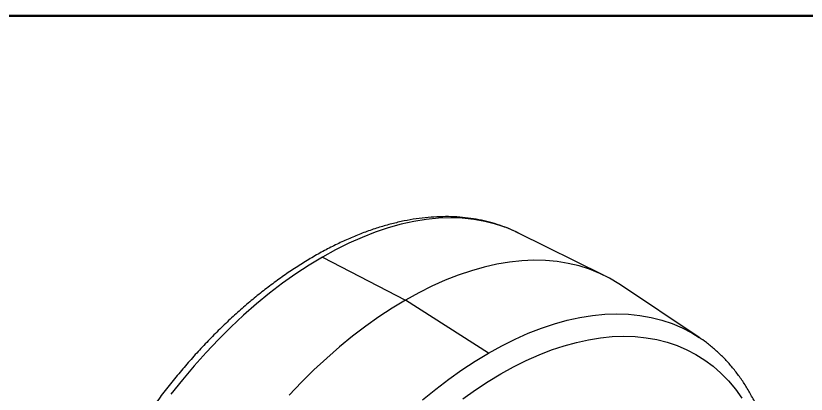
# Model space of a CAD drawing. Header units: inches. Extents: x 0 to 10.9, y 0 to 8.4.
# Drawn here: x 6.178 to 8.093, y 7.084 to 8 of the extents above; entities that cross this region are included whole.
import ezdxf

# ---------------------------------------------------------------- set-up
doc = ezdxf.new("R2010")
doc.units = ezdxf.units.IN
doc.header["$MEASUREMENT"] = 0

msp = doc.modelspace()

# ---------------------------------------------------------------- linework, layer by layer
at = {"color": 7, "linetype": 'Continuous', "lineweight": 50}
msp.add_line((0.5, 8), (10.5, 8), dxfattribs=at)
at = {"color": 7, "linetype": 'Continuous', "lineweight": 25}
for p, q in [((7.6031, 7.3716), (7.3946, 7.4747)), ((6.9207, 7.416), (7.122, 7.312)), ((7.8336, 7.2213), (7.6401, 7.3502)), ((7.3232, 7.1836), (7.122, 7.312))]:
    msp.add_line(p, q, dxfattribs=at)
at = {"color": 7, "linetype": 'Continuous', "lineweight": 25, "flags": 128}
for points in [[(7.3951, 7.4745), (7.39, 7.4769), (7.3657, 7.4873), (7.3405, 7.4958), (7.3144, 7.5024), (7.2874, 7.5072), (7.2597, 7.51), (7.2312, 7.5109), (7.2021, 7.5099), (7.1724, 7.5069), (7.1421, 7.5021), (7.1114, 7.4953), (7.0802, 7.4867), (7.0487, 7.4762), (7.017, 7.4638), (6.985, 7.4496), (6.9529, 7.4337), (6.9207, 7.416)], [(6.9207, 7.416), (6.8886, 7.3965), (6.8565, 7.3754), (6.8245, 7.3527), (6.7927, 7.3284), (6.7613, 7.3025), (6.7301, 7.2752), (6.6994, 7.2465), (6.6691, 7.2164), (6.6394, 7.185), (6.6103, 7.1524), (6.5818, 7.1186), (6.554, 7.0838)], [(7.6401, 7.3502), (7.6388, 7.3511), (7.6162, 7.3647), (7.5927, 7.3765), (7.5682, 7.3864), (7.5428, 7.3946), (7.5165, 7.4008), (7.4894, 7.4052), (7.4615, 7.4077), (7.4329, 7.4083), (7.4037, 7.407), (7.3739, 7.4038), (7.3435, 7.3988), (7.3127, 7.3918), (7.2816, 7.383), (7.25, 7.3724), (7.2183, 7.36), (7.1863, 7.3457), (7.1542, 7.3297), (7.122, 7.312)], [(7.122, 7.312), (7.0898, 7.2925), (7.0577, 7.2715), (7.0257, 7.2488), (6.9939, 7.2245), (6.9624, 7.1988), (6.9312, 7.1716), (6.9004, 7.1429), (6.8701, 7.113), (6.8403, 7.0817)], [(7.3232, 7.1836), (7.3554, 7.2013), (7.3875, 7.2173), (7.4194, 7.2315), (7.4512, 7.2438), (7.4827, 7.2543), (7.5138, 7.263), (7.5446, 7.2697), (7.5748, 7.2746), (7.6046, 7.2775), (7.6337, 7.2785), (7.6622, 7.2776), (7.6899, 7.2748), (7.7169, 7.2701), (7.743, 7.2635), (7.7682, 7.255), (7.7925, 7.2446), (7.8157, 7.2324), (7.8332, 7.2215)], [(7.2609, 7.0728), (7.2915, 7.0946), (7.3223, 7.1148), (7.3532, 7.1335), (7.384, 7.1505), (7.4148, 7.1658), (7.4455, 7.1794), (7.4759, 7.1912), (7.5061, 7.2013), (7.536, 7.2096), (7.5655, 7.216), (7.5945, 7.2207), (7.623, 7.2235), (7.651, 7.2245), (7.6783, 7.2236), (7.7049, 7.2209), (7.7308, 7.2164), (7.7558, 7.2101), (7.78, 7.2019), (7.8033, 7.1919), (7.8256, 7.1802), (7.8469, 7.1667), (7.8672, 7.1516), (7.8863, 7.1347), (7.9044, 7.1162), (7.9212, 7.096), (7.9369, 7.0743)], [(7.1637, 7.0702), (7.1952, 7.096), (7.227, 7.1204), (7.2589, 7.1431), (7.291, 7.1642), (7.3232, 7.1836)]]:
    msp.add_lwpolyline(points, dxfattribs=at)
at = {"color": 7, "linetype": 'Continuous', "lineweight": 25}
for points, knots in [([(7.395, 7.4743), (7.392, 7.4758), (7.3814, 7.4813), (7.3624, 7.489), (7.338, 7.4973), (7.3128, 7.504), (7.2869, 7.509), (7.2603, 7.5123), (7.2331, 7.514), (7.2052, 7.5139), (7.1769, 7.5122), (7.148, 7.5088), (7.1187, 7.5037), (7.089, 7.4968), (7.0591, 7.4883), (7.0288, 7.4782), (6.9984, 7.4664), (6.9679, 7.453), (6.9373, 7.438), (6.9067, 7.4214), (6.8762, 7.4034), (6.8458, 7.3838), (6.8155, 7.3629), (6.7855, 7.3405), (6.7557, 7.3169), (6.7263, 7.2919), (6.6973, 7.2657), (6.6687, 7.2382), (6.6405, 7.2097), (6.6129, 7.18), (6.5859, 7.1493), (6.5595, 7.1177), (6.5337, 7.0851), (6.5087, 7.0516), (6.4844, 7.0174), (6.461, 6.9824), (6.4383, 6.9467), (6.4166, 6.9105), (6.3957, 6.8737), (6.3759, 6.8364), (6.357, 6.7987), (6.3391, 6.7606), (6.3223, 6.7223), (6.3066, 6.6838), (6.292, 6.6451), (6.2786, 6.6063), (6.2664, 6.5676), (6.2553, 6.5289), (6.2455, 6.4904), (6.2369, 6.452), (6.2296, 6.414), (6.2235, 6.3762), (6.2188, 6.3389), (6.2153, 6.3021), (6.2133, 6.2658), (6.2124, 6.2407), (6.2127, 6.228), (6.2127, 6.2269)], [0, 0, 0, 0, 0.007165, 0.02517, 0.043197, 0.061267, 0.079398, 0.097603, 0.115892, 0.134268, 0.15273, 0.171275, 0.189893, 0.208575, 0.22731, 0.246087, 0.264897, 0.283728, 0.302575, 0.321429, 0.340286, 0.359141, 0.37799, 0.396833, 0.415667, 0.434493, 0.45331, 0.472118, 0.490917, 0.509709, 0.528493, 0.54727, 0.566042, 0.584809, 0.603572, 0.622332, 0.641089, 0.659845, 0.678601, 0.697358, 0.716116, 0.734876, 0.753639, 0.772407, 0.791179, 0.809958, 0.828744, 0.847537, 0.86634, 0.885151, 0.903973, 0.922805, 0.941648, 0.960502, 0.979365, 0.998238, 1, 1, 1, 1]), ([(8.0312, 6.7639), (8.0312, 6.7717), (8.0312, 6.7912), (8.0297, 6.8217), (8.0268, 6.8555), (8.0225, 6.8883), (8.0169, 6.9203), (8.01, 6.9512), (8.0017, 6.9811), (7.9921, 7.0099), (7.9812, 7.0376), (7.969, 7.0639), (7.9556, 7.089), (7.941, 7.1127), (7.9252, 7.135), (7.9082, 7.1558), (7.8902, 7.1752), (7.8711, 7.193), (7.8521, 7.2085), (7.8391, 7.2174), (7.8331, 7.2215)], [0, 0, 0, 0, 0.03819, 0.096174, 0.154167, 0.212151, 0.270107, 0.328013, 0.385842, 0.443562, 0.501138, 0.558536, 0.615718, 0.672655, 0.729323, 0.785711, 0.84182, 0.89767, 0.953295, 1, 1, 1, 1])]:
    msp.add_open_spline(points, degree=3, knots=knots, dxfattribs=at)

doc.saveas('drawing.dxf')
